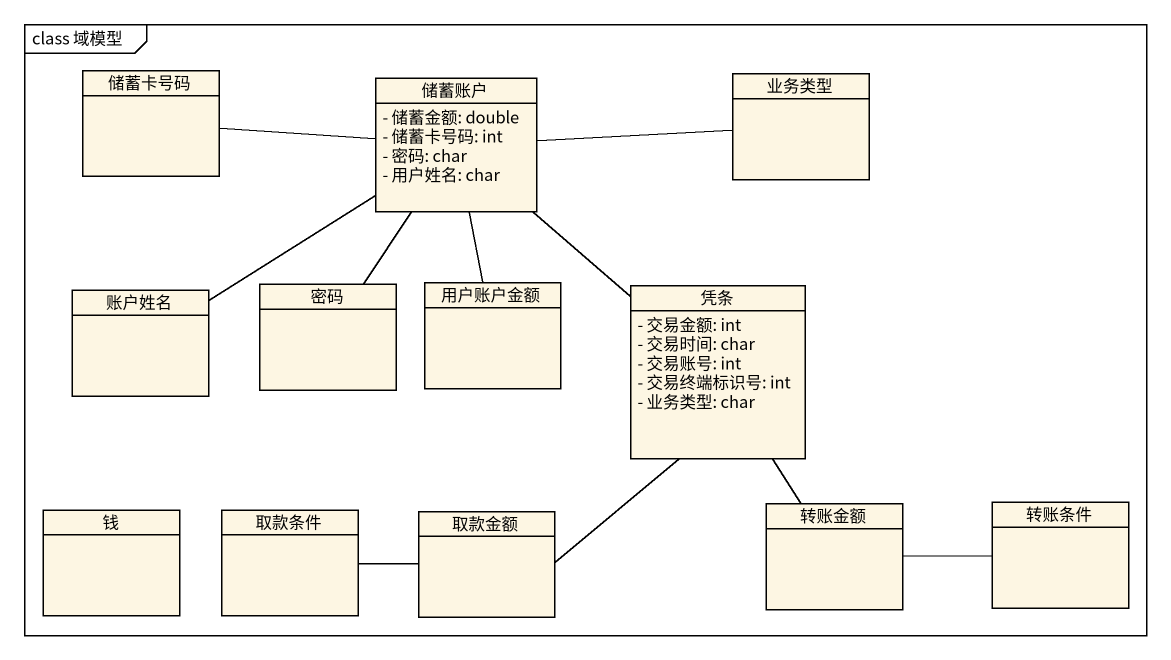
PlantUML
@startuml
mainframe class 域模型
hide circle
hide empty members
skinparam classAttributeIconSize 0
class 储蓄卡号码
class 储蓄账户 {
  - 储蓄金额: double
  - 储蓄卡号码: int
  - 密码: char
  - 用户姓名: char
}
class 业务类型
class 账户姓名
class 密码
class 用户账户金额
class 凭条 {
  - 交易金额: int
  - 交易时间: char
  - 交易账号: int
  - 交易终端标识号: int
  - 业务类型: char
}
class 钱
class 取款条件
class 取款金额
class 转账金额
class 转账条件
储蓄账户 -left- 储蓄卡号码
储蓄账户 -right- 业务类型
储蓄账户 -- 账户姓名
储蓄账户 -- 密码
储蓄账户 -- 用户账户金额
储蓄账户 -- 凭条
凭条 -- 取款金额
凭条 -- 转账金额
取款金额 -left- 取款条件
转账金额 -right- 转账条件
@enduml
